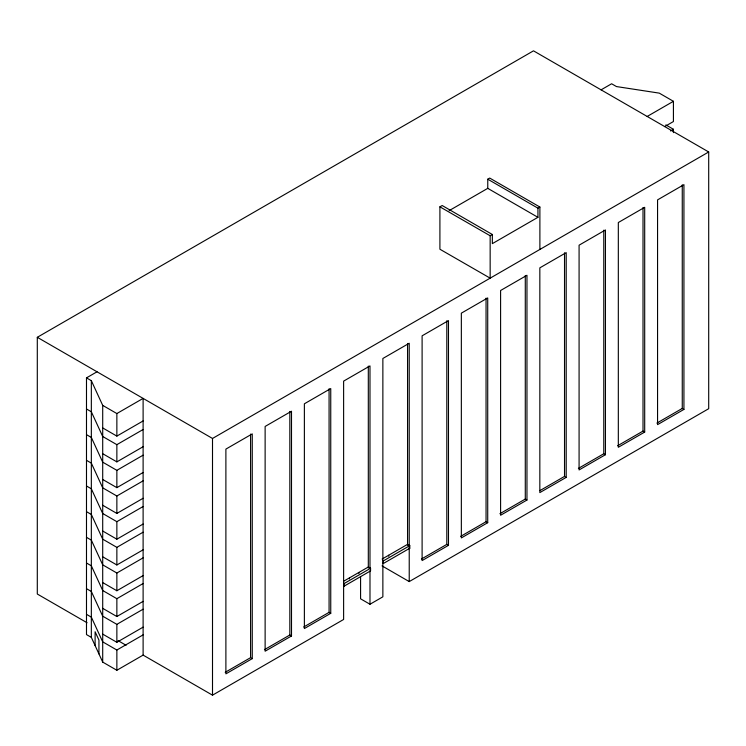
<?xml version="1.0" encoding="UTF-8"?>
<svg xmlns="http://www.w3.org/2000/svg" width="746" height="746" viewBox="0 0 746 746"><rect width="100%" height="100%" fill="white"/><g stroke="black" fill="none" stroke-linecap="round" stroke-linejoin="round"><path stroke-width="1.12" d="M87.068 622.751L37.3 594.021L37.3 337.304L533.493 50.831L708.7 151.979L708.7 408.696L409.228 581.591L382.045 565.897M369.988 567.976L369.988 365.913L343.617 381.131L343.617 619.469L212.507 695.169L143.111 655.109L116.861 670.262L102.706 662.094L91.338 637.382L86.489 634.585L86.489 377.868L97.027 371.788M601.08 89.846L611.617 83.766L616.466 86.564L659.268 93.129L673.424 101.307L673.424 121.542L664.667 126.587M492.351 234.486L490.159 235.755L490.159 278.155L439.907 249.229L439.907 206.829L442.173 205.523L492.351 234.486L492.351 243.634L537.931 217.319L537.931 208.171L487.763 179.199L487.763 188.346L537.931 217.319M487.763 179.199L489.712 178.07L539.89 207.043L539.89 249.444M449.111 210.661L487.763 188.346M86.489 377.868L91.338 380.674L102.706 405.376L116.861 413.554L143.111 398.401L143.111 655.109M647.174 116.46L673.424 101.307M102.706 427.934L116.861 436.102L143.111 420.949M86.489 408.985L91.338 411.783L102.706 436.494L116.861 444.663L143.111 429.51M670.505 130.951L673.424 129.272L673.424 132.629M537.931 208.171L539.89 207.043M102.706 453.708L116.861 461.877L143.111 446.723M86.489 434.657L91.338 437.454L102.706 462.166L116.861 470.334L143.111 455.181M102.706 479.482L116.861 487.651L143.111 472.498M37.3 337.304L212.507 438.462L708.7 151.979M86.489 460.329L91.338 463.126L102.706 487.837L116.861 496.006L143.111 480.853M102.706 505.256L116.861 513.425L143.111 498.272M86.489 485.991L91.338 488.798L102.706 513.5L116.861 521.678L143.111 506.525M102.706 531.021L116.861 539.199L143.111 524.046M86.489 511.663L91.338 514.47L102.706 539.172L116.861 547.35L143.111 532.196M102.706 556.796L116.861 564.974L143.111 549.821M86.489 537.334L91.338 540.132L102.706 564.843L116.861 573.021L143.111 557.859M102.706 582.57L116.861 590.748L143.111 575.595M86.489 563.006L91.338 565.804L102.706 590.515L116.861 598.693L143.111 583.531M102.706 608.344L116.861 616.522L143.111 601.369M86.489 588.678L91.338 591.475L102.706 616.187L116.861 624.355L143.111 609.202M102.706 634.119L116.861 642.297L143.111 627.144M86.489 614.35L91.338 617.147L102.706 641.858L116.861 650.027L143.111 634.874M343.822 581.143L368.31 567.007L370.548 568.303L370.548 570.895L344.176 586.123L343.617 585.797M382.129 559.034L407.558 544.356L409.787 545.643L409.787 548.235L383.416 563.463L382.866 563.137M343.617 583.204L344.176 583.521L370.548 568.303M382.866 560.544L383.416 560.861L409.787 545.643M225.189 672.323L250.581 657.664L252.26 658.634L252.26 433.883L225.889 449.101L225.889 673.852L252.26 658.634M264.438 649.673L289.83 635.005L291.5 635.974L291.5 411.223L265.128 426.451L265.128 651.202L291.5 635.974M303.678 627.013L329.07 612.354L330.748 613.315L330.748 388.563L304.377 403.791L304.377 628.542L330.748 613.315M421.406 559.043L446.798 544.384L448.477 545.345L448.477 320.594L422.105 335.821L422.105 560.572L448.477 545.345M460.655 536.383L486.047 521.724L487.716 522.694L487.716 297.934L461.345 313.161L461.345 537.913L487.716 522.694M499.895 513.724L525.287 499.065L526.965 500.034L526.965 275.283L500.594 290.502L500.594 515.253L526.965 500.034M540.113 490.504L564.526 476.405L566.205 477.375L566.205 252.624L539.834 267.851L539.834 492.602L566.205 477.375M578.383 468.413L603.775 453.755L605.444 454.715L605.444 229.964L579.082 245.192L579.082 469.943L605.444 454.715M617.623 445.754L643.015 431.095L644.693 432.065L644.693 207.313L618.322 222.532L618.322 447.283L644.693 432.065M656.872 423.103L682.264 408.435L683.933 409.405L683.933 184.654L657.562 199.881L657.562 424.633L683.933 409.405M360.579 576.751L360.579 598.814L369.988 604.251L382.866 596.819L382.866 358.481L409.228 343.253L409.228 581.591M439.907 206.829L490.159 235.755M665.87 124.908L673.424 129.272M409.228 547.918L409.787 548.235M370.548 570.895L369.988 570.569L369.988 604.251M118.064 640.646L126.083 645.271M388.713 555.229L388.713 556.255M349.473 577.889L349.473 578.915M682.264 184.849L682.264 408.435M643.015 207.509L643.015 431.095M603.775 230.169L603.775 453.755M564.526 252.819L564.526 476.405M525.287 275.479L525.287 499.065M486.047 298.139L486.047 521.724M446.798 320.789L446.798 544.384M407.558 343.449L407.558 545.373M383.416 560.861L383.416 563.463M368.31 366.1L368.31 568.032M358.91 572.443L358.91 573.46M344.176 583.521L344.176 586.123M329.07 388.769L329.07 612.354M289.83 411.419L289.83 635.005M250.581 434.079L250.581 657.664M212.507 438.462L212.507 695.169M116.861 413.554L116.861 436.102M116.861 444.663L116.861 461.877M116.861 470.334L116.861 487.651M116.861 496.006L116.861 513.425M116.861 521.678L116.861 539.199M116.861 547.35L116.861 564.974M116.861 573.021L116.861 590.748M116.861 598.693L116.861 616.522M116.861 624.355L116.861 642.297M116.861 650.027L116.861 670.262M102.706 405.376L102.706 662.094M98.938 653.897L98.938 640.077L95.115 631.75L95.115 645.579M91.338 380.674L91.338 637.382"/></g></svg>
